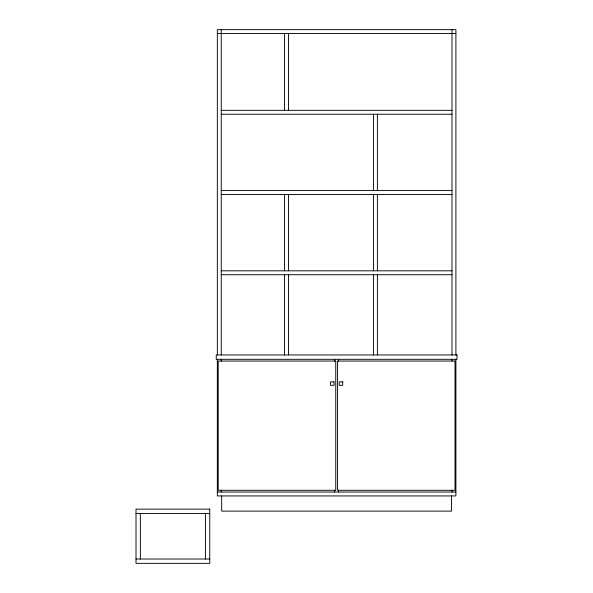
<?xml version="1.0" encoding="UTF-8"?>
<svg xmlns="http://www.w3.org/2000/svg" width="593" height="593" viewBox="0 0 593 593"><rect width="100%" height="100%" fill="white"/><g stroke="black" fill="none" stroke-linecap="round" stroke-linejoin="round"><path stroke-width="0.89" d="M217.334 33.556L455.898 33.556M221.241 110.328L451.999 110.328M221.241 114.234L451.999 114.234M221.241 190.575L451.999 190.575M221.241 194.474L451.999 194.474M221.241 270.816L451.999 270.816M221.241 274.722L451.999 274.722M217.334 492.034L455.898 492.034M136.012 513.471L209.752 513.471M136.012 559.014L209.752 559.014M455.898 354.962L455.898 29.65L217.334 29.65L217.334 354.962M455.898 359.306L455.898 495.933L217.334 495.933L217.334 359.306M451.999 29.65L451.999 354.962M451.999 359.306L451.999 361.144M451.999 490.189L451.999 492.034M451.562 495.933L451.562 511.114L221.671 511.114L221.671 495.933M377.393 114.234L377.393 190.575M377.393 194.474L377.393 270.816M377.393 274.722L377.393 354.962M373.486 114.234L373.486 190.575M373.486 194.474L373.486 270.816M373.486 274.722L373.486 354.962M338.573 359.306L338.573 361.144M338.573 490.189L338.573 492.034M334.667 359.306L334.667 361.144M334.667 490.189L334.667 492.034M288.472 33.556L288.472 110.328M288.472 194.474L288.472 270.816M288.472 274.722L288.472 354.962M284.566 33.556L284.566 110.328M284.566 194.474L284.566 270.816M284.566 274.722L284.566 354.962M221.241 29.65L221.241 354.962M221.241 359.306L221.241 361.144M221.241 490.189L221.241 492.034M205.415 513.471L205.415 559.014M140.348 513.471L140.348 559.014M456.988 354.962L216.252 354.962L216.252 359.306L456.988 359.306L456.988 354.962M335.749 361.041L218.202 361.041L218.202 490.3L335.749 490.3L335.749 361.041M455.031 361.041L337.484 361.041L337.484 490.3L455.031 490.3L455.031 361.041M334.015 381.862L330.546 381.862L330.546 385.331L334.015 385.331L334.015 381.862M342.695 381.862L339.218 381.862L339.218 385.331L342.695 385.331L342.695 381.862M209.752 509.128L136.012 509.128L136.012 563.35L209.752 563.35L209.752 509.128"/></g></svg>
